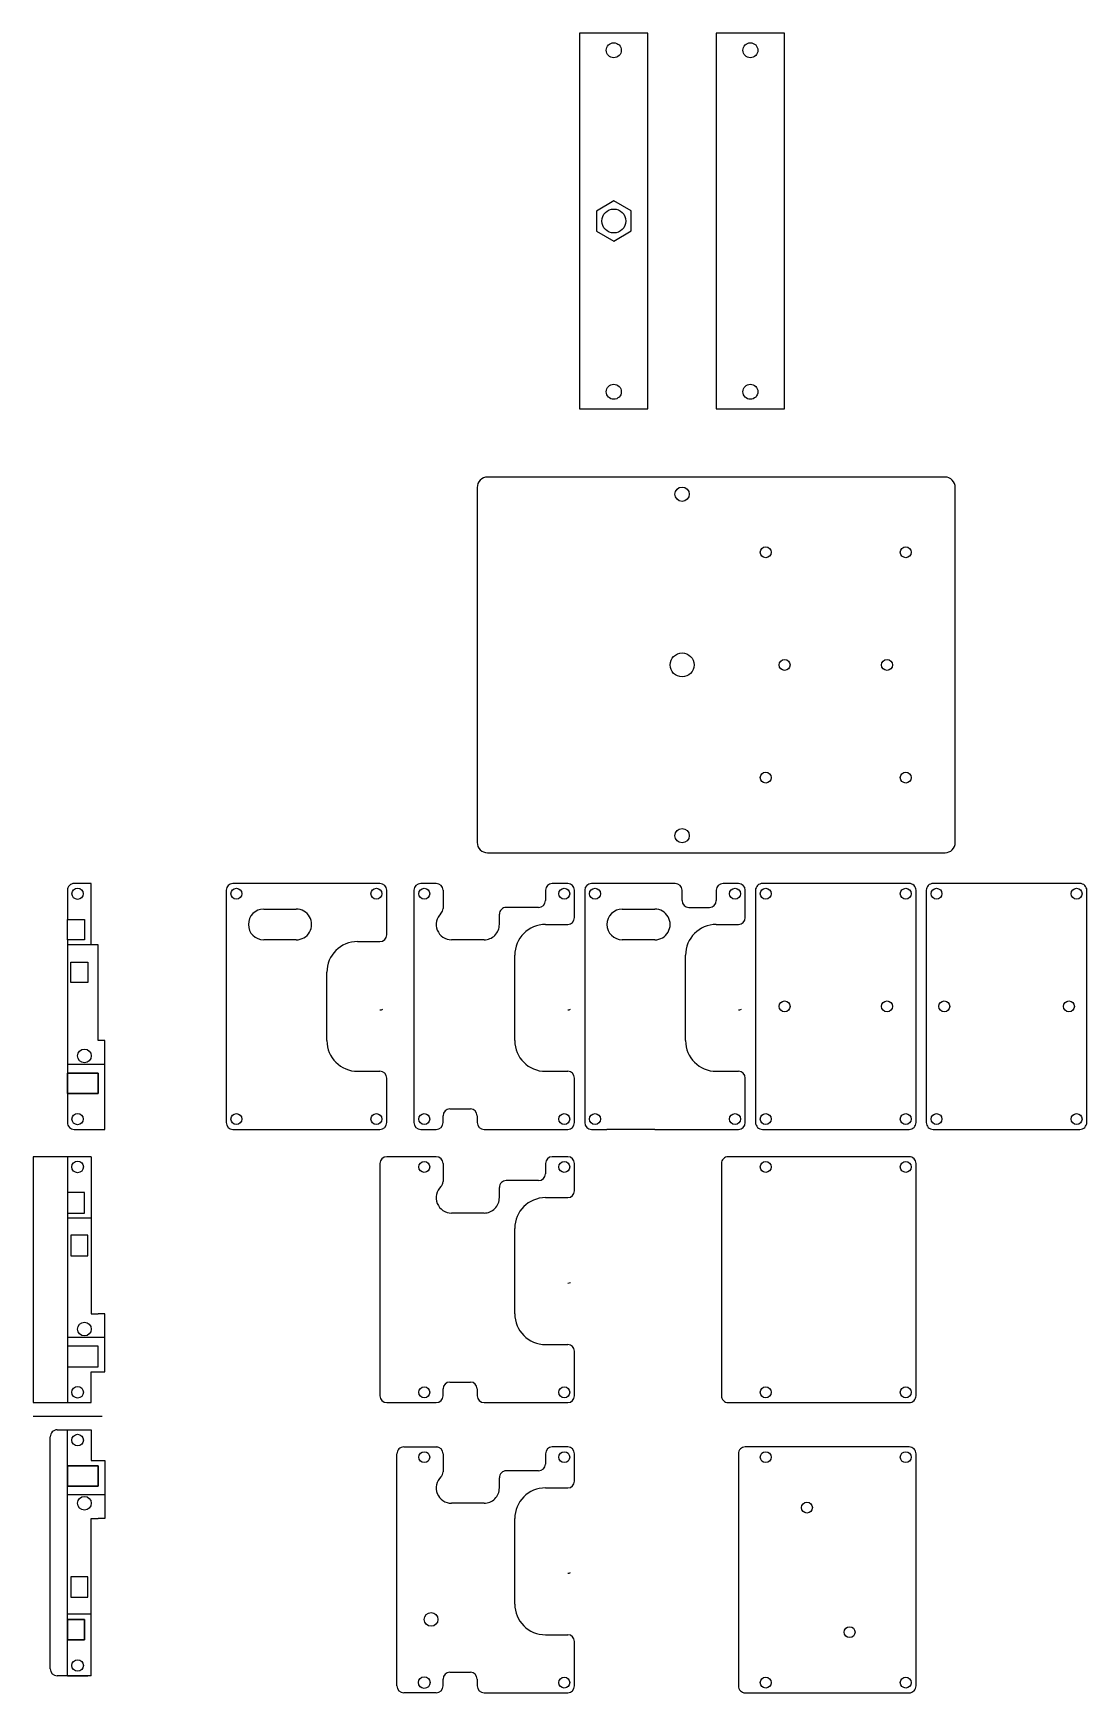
# Model space of a CAD drawing. Header units: millimetres. Extents: x -130 to 178, y -201 to 285.
import ezdxf

# ---------------------------------------------------------------- set-up
doc = ezdxf.new("R2010")
doc.units = ezdxf.units.MM
doc.layers.get('0').update_dxf_attribs({"linetype": 'CONTINUOUS'})

msp = doc.modelspace()

# ---------------------------------------------------------------- linework, layer by layer
for p, q in [((-28.5, 36), (-71.5, 36)), ((-12, 36), (-16.5, 36)), ((26.5, 36), (22, 36)), ((58, 36), (33.5, 36)), ((76.5, 36), (72, 36)), ((-73.5, 34), (-73.5, -34)), ((-26.5, 21), (-26.5, 34)), ((-18.5, 34), (-18.5, -34)), ((-10, 34), (-10, 28.69)), ((20, 34), (20, 31)), ((28.5, 26), (28.5, 34)), ((31.5, 34), (31.5, -34)), ((60, 31), (60, 34)), ((70, 34), (70, 31)), ((78.5, 26), (78.5, 34)), ((-120, 19.5), (-120, 25.5)), ((-120, 19.5), (-120, 25.5)), ((-62.5, 28.5), (-53, 28.5)), ((6.5, 24), (6.5, 27)), ((18, 29), (8.5, 29)), ((42.5, 28.5), (52, 28.5)), ((62, 29), (68, 29)), ((-53, 19.5), (-62.5, 19.5)), ((2, 19.5), (-7.5, 19.5)), ((20, 24), (26.5, 24)), ((52, 19.5), (42.5, 19.5)), ((70, 24), (76.5, 24)), ((-113, 18), (-120, 18)), ((-113, 18), (-120, 18)), ((-35, 19), (-28.5, 19)), ((11, -10), (11, 15)), ((61, -10), (61, 15)), ((-44, -10), (-44, 10)), ((-109, -17), (-120, -17)), ((-109, -17), (-120, -17)), ((-35, -19), (-28.5, -19)), ((20, -19), (26.5, -19)), ((70, -19), (76.5, -19)), ((-120, -25.5), (-120, -19.5)), ((-111, -19.5), (-120, -19.5)), ((-111, -25.5), (-111, -19.5)), ((-26.5, -34), (-26.5, -21)), ((28.5, -34), (28.5, -21)), ((78.5, -34), (78.5, -21)), ((-120, -25.5), (-111, -25.5)), ((-10, -34), (-10, -32)), ((-8, -30), (-2, -30)), ((0, -32), (0, -34)), ((-71.5, -36), (-28.5, -36)), ((-16.5, -36), (-12, -36)), ((2, -36), (26.5, -36)), ((33.5, -36), (38, -36)), ((52, -36), (38, -36)), ((52, -36), (76.5, -36)), ((-113, -44), (-130, -44)), ((-130, -44), (-130, -116)), ((-120, -44), (-120, -54.5)), ((-113, -44), (-113, -62)), ((-28.5, -46), (-28.5, -114)), ((-12, -44), (-26.5, -44)), ((-10, -46), (-10, -51.31)), ((20, -46), (20, -49)), ((26.5, -44), (22, -44)), ((28.5, -54), (28.5, -46)), ((6.5, -56), (6.5, -53)), ((18, -51), (8.5, -51)), ((20, -56), (26.5, -56)), ((-120, -60.5), (-120, -99.5)), ((-113, -62), (-120, -62)), ((-113, -62), (-113, -90)), ((2, -60.5), (-7.5, -60.5)), ((11, -90), (11, -65)), ((-113, -90), (-111, -90)), ((-109, -90), (-111, -90)), ((-109, -107), (-109, -90)), ((-109, -97), (-120, -97)), ((20, -99), (26.5, -99)), ((28.5, -114), (28.5, -101)), ((-120, -105.5), (-120, -116)), ((-113, -107), (-109, -107)), ((-113, -116), (-113, -107)), ((-8, -110), (-2, -110)), ((-130, -116), (-113, -116)), ((-26.5, -116), (-12, -116)), ((-10, -114), (-10, -112)), ((0, -112), (0, -114)), ((2, -116), (26.5, -116)), ((-130, -120), (-109.76, -120)), ((-125, -194), (-125, -126)), ((-125, -194), (-125, -126)), ((-123, -124), (-113, -124)), ((-123, -124), (-113, -124)), ((-120, -134.5), (-120, -124)), ((-120, -134.5), (-120, -124)), ((-113, -124), (-113, -133)), ((-113, -124), (-113, -133)), ((-23.5, -199), (-23.5, -131)), ((-21.5, -129), (-11.5, -129)), ((-10, -131), (-10, -136.31)), ((20, -131), (20, -134)), ((26.5, -129), (22, -129)), ((28.5, -139), (28.5, -131)), ((-113, -133), (-109, -133)), ((-113, -133), (-109, -133)), ((-109, -133), (-109, -150)), ((-109, -133), (-109, -150)), ((18, -136), (8.5, -136)), ((-120, -179.5), (-120, -140.5)), ((-120, -179.5), (-120, -140.5)), ((6.5, -141), (6.5, -138)), ((-109, -143), (-120, -143)), ((-109, -143), (-120, -143)), ((2, -145.5), (-7.5, -145.5)), ((20, -141), (26.5, -141)), ((-113, -150), (-111, -150)), ((-113, -178), (-113, -150)), ((-113, -178), (-113, -150)), ((-113, -150), (-111, -150)), ((-109, -150), (-111, -150)), ((-109, -150), (-111, -150)), ((11, -175), (11, -150)), ((-113, -178), (-120, -178)), ((-113, -178), (-120, -178)), ((-113, -196), (-113, -178)), ((-113, -196), (-113, -178)), ((20, -184), (26.5, -184)), ((-120, -196), (-120, -185.5)), ((-120, -196), (-120, -185.5)), ((28.5, -199), (28.5, -186)), ((-113, -196), (-123, -196)), ((-113, -196), (-123, -196)), ((-120, -196), (-114, -196)), ((-120, -196), (-114, -196)), ((-10, -199), (-10, -197)), ((-8, -195), (-2, -195)), ((0, -197), (0, -199)), ((-12, -201), (-21.5, -201)), ((2, -201), (26.5, -201))]:
    msp.add_line(p, q)
for points in [[(30, 285), (30, 175), (50, 175), (50, 285)], [(70, 175), (90, 175), (90, 285), (70, 285)], [(39.97, 235.89), (34.89, 232.92), (34.91, 227.03), (40.03, 224.11), (45.11, 227.08), (45.09, 232.97)], [(-114, 7), (-119, 7), (-119, 13), (-114, 13)], [(-119, 7), (-119, 13), (-114, 13), (-114, 7)], [(-115, -60.5), (-115, -54.5), (-120, -54.5), (-120, -60.5)], [(-114, -73), (-114, -67), (-119, -67), (-119, -73)], [(-111, -105.5), (-111, -99.5), (-120, -99.5), (-120, -105.5)], [(-120, -134.5), (-120, -140.5), (-111, -140.5), (-111, -134.5)], [(-111, -134.5), (-111, -140.5), (-120, -140.5), (-120, -134.5)], [(-119, -167), (-119, -173), (-114, -173), (-114, -167)], [(-119, -167), (-119, -173), (-114, -173), (-114, -167)], [(-120, -179.5), (-115, -179.5), (-115, -185.5), (-120, -185.5)], [(-120, -179.5), (-120, -185.5), (-115, -185.5), (-115, -179.5)]]:
    msp.add_lwpolyline(points, close=True)
for points in [[(3, 45), (137, 45, 0.414214), (140, 48), (140, 152, 0.414214), (137, 155), (3, 155, 0.414214), (0, 152), (0, 48, 0.414214)], [(-109, -36), (-109, -10), (-111, -10), (-111, 18), (-113, 18), (-113, 36), (-118, 36, 0.414214), (-120, 34), (-120, 25.5), (-115, 25.5), (-115, 19.5), (-120, 19.5), (-120, -19.5), (-111, -19.5), (-111, -25.5), (-120, -25.5), (-120, -34, 0.414214), (-118, -36), (-113, -36), (-111, -36)], [(-109, -10), (-111, -10), (-111, 18), (-113, 18), (-113, 36), (-118, 36, 0.414214), (-120, 34), (-120, 25.5), (-115, 25.5), (-115, 19.5), (-120, 19.5), (-120, -19.5), (-120, -25.5), (-120, -34, 0.414214), (-118, -36), (-113, -36), (-111, -36), (-109, -36)], [(81.5, 34), (81.5, -34, 0.414214), (83.5, -36), (126.5, -36, 0.414214), (128.5, -34), (128.5, 21), (128.5, 34, 0.414214), (126.5, 36), (83.5, 36, 0.414214)], [(178.5, 21), (178.5, 34, 0.414214), (176.5, 36), (133.5, 36, 0.414214), (131.5, 34), (131.5, -34, 0.414214), (133.5, -36), (176.5, -36, 0.414214), (178.5, -34)], [(128.5, -46, 0.414214), (126.5, -44), (73.5, -44, 0.414214), (71.5, -46), (71.5, -114, 0.414214), (73.5, -116), (126.5, -116, 0.414214), (128.5, -114), (128.5, -59)], [(126.5, -129), (78.5, -129, 0.414214), (76.5, -131), (76.5, -199, 0.414214), (78.5, -201), (126.5, -201, 0.414214), (128.5, -199), (128.5, -144), (128.5, -131, 0.414214)]]:
    msp.add_lwpolyline(points, format="xyb", close=True)
for centre, radius in [((40, 280), 2.2), ((80, 280), 2.2), ((40, 230), 3.5), ((40, 180), 2.2), ((80, 180), 2.2), ((60, 150), 2.1), ((84.5, 133), 1.6), ((125.5, 133), 1.6), ((60, 100), 3.5), ((90, 100), 1.6), ((120, 100), 1.6), ((84.5, 67), 1.6), ((125.5, 67), 1.6), ((60, 50), 2.1), ((-117, 33), 1.65), ((-117, 33), 1.65), ((-70.5, 33), 1.6), ((-29.5, 33), 1.6), ((-15.5, 33), 1.6), ((25.5, 33), 1.6), ((34.5, 33), 1.6), ((75.5, 33), 1.6), ((84.5, 33), 1.6), ((125.5, 33), 1.6), ((134.5, 33), 1.6), ((175.5, 33), 1.6), ((90, 0), 1.6), ((120, 0), 1.6), ((136.75, 0), 1.6), ((173.25, 0), 1.6), ((-115, -14.5), 2), ((-115, -14.5), 2), ((-117, -33), 1.65), ((-117, -33), 1.65), ((-70.5, -33), 1.6), ((-29.5, -33), 1.6), ((-15.5, -33), 1.6), ((25.5, -33), 1.6), ((34.5, -33), 1.6), ((75.5, -33), 1.6), ((84.5, -33), 1.6), ((125.5, -33), 1.6), ((134.5, -33), 1.6), ((175.5, -33), 1.6), ((-117, -47), 1.7), ((-15.5, -47), 1.6), ((25.5, -47), 1.6), ((84.5, -47), 1.6), ((125.5, -47), 1.6), ((-115, -94.5), 2), ((-117, -113), 1.7), ((-15.5, -113), 1.6), ((25.5, -113), 1.6), ((84.5, -113), 1.6), ((125.5, -113), 1.6), ((-117, -127), 1.7), ((-117, -127), 1.7), ((-15.5, -132), 1.6), ((25.5, -132), 1.6), ((84.5, -132), 1.6), ((125.5, -132), 1.6), ((-115, -145.5), 2), ((-115, -145.5), 2), ((96.55, -146.75), 1.6), ((-13.5, -179.5), 2), ((109.05, -183.25), 1.6), ((-117, -193), 1.7), ((-117, -193), 1.7), ((-15.5, -198), 1.7), ((25.5, -198), 1.6), ((84.5, -198), 1.6), ((125.5, -198), 1.6)]:
    msp.add_circle(centre, radius)
for centre, radius, start, end in [((-71.5, 34), 2, 90, 180), ((-28.5, 34), 2, 0, 90), ((-16.5, 34), 2, 90, 180), ((-12, 34), 2, 0, 90), ((22, 34), 2, 90, 180), ((26.5, 34), 2, 0, 90), ((33.5, 34), 2, 90, 180), ((58, 34), 2, 0, 90), ((72, 34), 2, 90, 180), ((76.5, 34), 2, 0, 90), ((18, 31), 2, -90, 0), ((62, 31), 2, 180, 270), ((68, 31), 2, -90, 0), ((-62.5, 24), 4.5, 90, 270), ((-53, 24), 4.5, -90.014, 90), ((-7.5, 24), 4.5, 133.8131, 270), ((-12, 28.69), 2, -46.1869, 0), ((8.5, 27), 2, 90, 180.007), ((26.5, 26), 2, 270, 360), ((42.5, 24), 4.5, 90, 270), ((52, 24), 4.5, -90.014, 90), ((76.5, 26), 2, 270, 360), ((-28.5, 21), 2, 270, 360), ((2, 24), 4.5, -90.014, 0.007), ((20, 15), 9, 90, 180), ((70, 15), 9, 90, 180), ((-35, 10), 9, 90, 180), ((-28.5, 1), 2, 270, 295.2241), ((26.5, 1), 2, 270, 295.2241), ((76.5, 1), 2, 270, 295.2241), ((-35, -10), 9, 180, 270), ((20, -10), 9, 180, 270), ((70, -10), 9, 180, 270), ((-28.5, -21), 2, 0, 90), ((26.5, -21), 2, 0, 90), ((76.5, -21), 2, 0, 90), ((-71.5, -34), 2, 180, 270), ((-28.5, -34), 2, -90, 0), ((-16.5, -34), 2, 180, 270), ((-12, -34), 2, -90, 0), ((-8, -32), 2, 90, 180), ((-2, -32), 2, 0, 90), ((2, -34), 2, 180, 270), ((26.5, -34), 2, -90, 0), ((33.5, -34), 2, 180, 270), ((76.5, -34), 2, -90, 0), ((-26.5, -46), 2, 90, 180), ((-12, -46), 2, 0, 90), ((22, -46), 2, 90, 180), ((26.5, -46), 2, 0, 90), ((-7.5, -56), 4.5, 133.8131, 270), ((-12, -51.31), 2, -46.1869, 0), ((8.5, -53), 2, 90, 180.007), ((18, -49), 2, -90, 0), ((2, -56), 4.5, -90.014, 0.007), ((20, -65), 9, 90, 180), ((26.5, -54), 2, 270, 360), ((26.5, -79), 2, 270, 295.2241), ((20, -90), 9, 180, 270), ((26.5, -101), 2, 0, 90), ((-8, -112), 2, 90, 180), ((-2, -112), 2, 0, 90), ((-26.5, -114), 2, 180, 270), ((-12, -114), 2, -90, 0), ((2, -114), 2, 180, 270), ((26.5, -114), 2, -90, 0), ((-123, -126), 2, 89.9647, 180), ((-123, -126), 2, 89.9647, 180), ((-21.5, -131), 2, 89.9647, 180), ((-12, -131), 2, 0, 90), ((22, -131), 2, 90, 180), ((26.5, -131), 2, 0, 90), ((8.5, -138), 2, 90, 180.007), ((18, -134), 2, -90, 0), ((-7.5, -141), 4.5, 133.8131, 270), ((-12, -136.31), 2, -46.1869, 0), ((26.5, -139), 2, 270, 360), ((2, -141), 4.5, -90.014, 0.007), ((20, -150), 9, 90, 180), ((26.5, -164), 2, 270, 295.2241), ((20, -175), 9, 180, 270), ((26.5, -186), 2, 0, 90), ((-123, -194), 2, 180, 270), ((-123, -194), 2, 180, 270), ((-21.5, -199), 2, 180, 270), ((-12, -199), 2, -90, 0), ((-8, -197), 2, 90, 180), ((-2, -197), 2, 0, 90), ((2, -199), 2, 180, 270), ((26.5, -199), 2, -90, 0)]:
    msp.add_arc(centre, radius, start, end)

doc.saveas('drawing.dxf')
